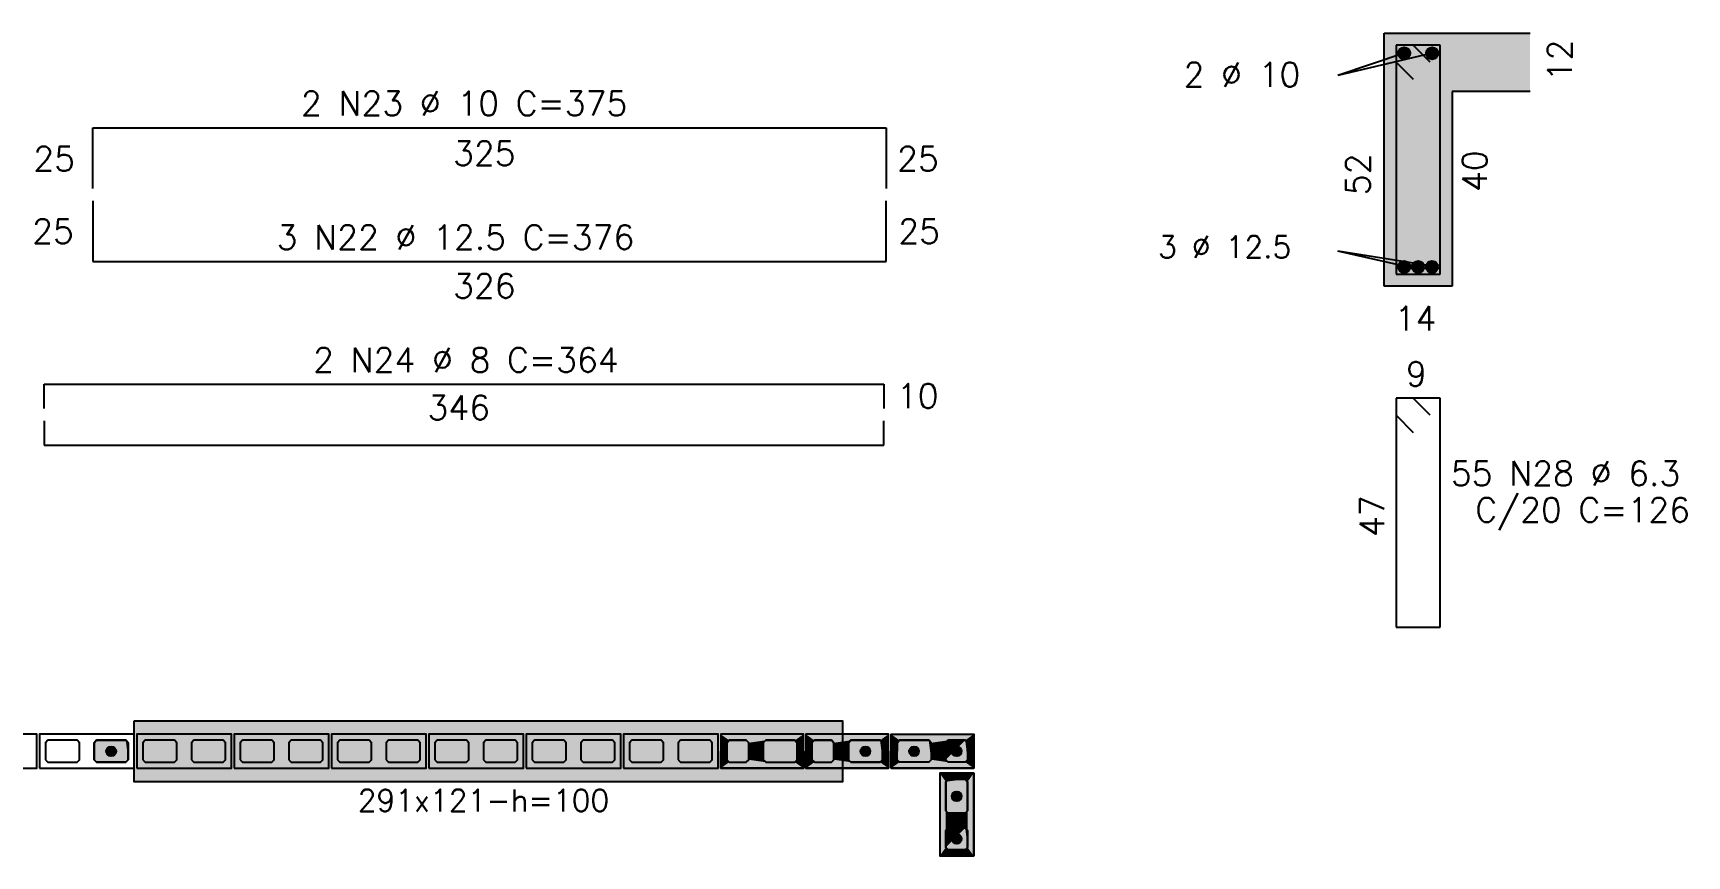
# Model space of a CAD drawing. Extents: x -2 to 121, y -2 to 61.
# Drawn here: x 54.97 to 68.57, y 39.27 to 46.03 of the extents above; entities that cross this region are included whole.
import ezdxf

# ---------------------------------------------------------------- set-up
doc = ezdxf.new("R2010")
doc.units = 0
doc.header["$MEASUREMENT"] = 0
for name, color, linetype in [('PENA_01', 1, 'CONTINUOUS'), ('PENA_02', 2, 'CONTINUOUS'), ('PENA_03', 3, 'CONTINUOUS'), ('PENA_04', 4, 'CONTINUOUS'), ('PENA_05', 5, 'CONTINUOUS'), ('PENA_10', 253, 'CONTINUOUS'), ('PENA_11', 252, 'CONTINUOUS'), ('PENA_21', 100, 'CONTINUOUS'), ('PENA_23', 50, 'CONTINUOUS')]:
    doc.layers.add(name, color=color, linetype=linetype)
doc.styles.get("Standard").update_dxf_attribs({"font": 'ROMANS.SHX'})

msp = doc.modelspace()

# ---------------------------------------------------------------- linework, layer by layer
at = {"layer": 'PENA_01', "linetype": 'Continuous'}
for p, q in [((66.241026, 45.864102), (65.695596, 45.68291)), ((66.471026, 45.864102), (65.695596, 45.68291)), ((66.241026, 44.115102), (65.695596, 44.238323)), ((66.471026, 44.115102), (65.695596, 44.238323))]:
    msp.add_line(p, q, dxfattribs=at)
for points in [[(55.073315, 40.058164), (55.093315, 40.038164), (55.333315, 40.038164), (55.353315, 40.058164), (55.353315, 40.198164), (55.333315, 40.218164), (55.093315, 40.218164), (55.073315, 40.198164), (55.073315, 40.058164)], [(55.473315, 40.058164), (55.493315, 40.038164), (55.733315, 40.038164), (55.753315, 40.058164), (55.753315, 40.198164), (55.733315, 40.218164), (55.493315, 40.218164), (55.473315, 40.198164), (55.473315, 40.058164)], [(55.873315, 40.058164), (55.893315, 40.038164), (56.133315, 40.038164), (56.153315, 40.058164), (56.153315, 40.198164), (56.133315, 40.218164), (55.893315, 40.218164), (55.873315, 40.198164), (55.873315, 40.058164)], [(56.273315, 40.058164), (56.293315, 40.038164), (56.533315, 40.038164), (56.553315, 40.058164), (56.553315, 40.198164), (56.533315, 40.218164), (56.293315, 40.218164), (56.273315, 40.198164), (56.273315, 40.058164)], [(56.673315, 40.058164), (56.693315, 40.038164), (56.933315, 40.038164), (56.953315, 40.058164), (56.953315, 40.198164), (56.933315, 40.218164), (56.693315, 40.218164), (56.673315, 40.198164), (56.673315, 40.058164)], [(57.073315, 40.058164), (57.093315, 40.038164), (57.333315, 40.038164), (57.353315, 40.058164), (57.353315, 40.198164), (57.333315, 40.218164), (57.093315, 40.218164), (57.073315, 40.198164), (57.073315, 40.058164)], [(57.473315, 40.058164), (57.493315, 40.038164), (57.733315, 40.038164), (57.753315, 40.058164), (57.753315, 40.198164), (57.733315, 40.218164), (57.493315, 40.218164), (57.473315, 40.198164), (57.473315, 40.058164)], [(57.873315, 40.058164), (57.893315, 40.038164), (58.133315, 40.038164), (58.153315, 40.058164), (58.153315, 40.198164), (58.133315, 40.218164), (57.893315, 40.218164), (57.873315, 40.198164), (57.873315, 40.058164)], [(58.273315, 40.058164), (58.293315, 40.038164), (58.533315, 40.038164), (58.553315, 40.058164), (58.553315, 40.198164), (58.533315, 40.218164), (58.293315, 40.218164), (58.273315, 40.198164), (58.273315, 40.058164)], [(58.673315, 40.058164), (58.693315, 40.038164), (58.933315, 40.038164), (58.953315, 40.058164), (58.953315, 40.198164), (58.933315, 40.218164), (58.693315, 40.218164), (58.673315, 40.198164), (58.673315, 40.058164)], [(59.073315, 40.058164), (59.093315, 40.038164), (59.333315, 40.038164), (59.353315, 40.058164), (59.353315, 40.198164), (59.333315, 40.218164), (59.093315, 40.218164), (59.073315, 40.198164), (59.073315, 40.058164)], [(59.473315, 40.058164), (59.493315, 40.038164), (59.733315, 40.038164), (59.753315, 40.058164), (59.753315, 40.198164), (59.733315, 40.218164), (59.493315, 40.218164), (59.473315, 40.198164), (59.473315, 40.058164)], [(59.873315, 40.058164), (59.893315, 40.038164), (60.133315, 40.038164), (60.153315, 40.058164), (60.153315, 40.198164), (60.133315, 40.218164), (59.893315, 40.218164), (59.873315, 40.198164), (59.873315, 40.058164)], [(60.273315, 40.058164), (60.293315, 40.038164), (60.533315, 40.038164), (60.553315, 40.058164), (60.553315, 40.198164), (60.533315, 40.218164), (60.293315, 40.218164), (60.273315, 40.198164), (60.273315, 40.058164)], [(60.693315, 40.038164), (60.833315, 40.038164), (60.853315, 40.058164), (60.853315, 40.198164), (60.833315, 40.218164), (60.693315, 40.218164), (60.673315, 40.198164), (60.673315, 40.058164), (60.693315, 40.038164)], [(60.993315, 40.038164), (61.233315, 40.038164), (61.253315, 40.058164), (61.253315, 40.198164), (61.233315, 40.218164), (60.993315, 40.218164), (60.973315, 40.198164), (60.973315, 40.058164), (60.993315, 40.038164)], [(61.393315, 40.038164), (61.533315, 40.038164), (61.553315, 40.058164), (61.553315, 40.198164), (61.533315, 40.218164), (61.393315, 40.218164), (61.373315, 40.198164), (61.373315, 40.058164), (61.393315, 40.038164)], [(61.693315, 40.038164), (61.933315, 40.038164), (61.953315, 40.058164), (61.953315, 40.198164), (61.933315, 40.218164), (61.693315, 40.218164), (61.673315, 40.198164), (61.673315, 40.058164), (61.693315, 40.038164)], [(62.333315, 40.038164), (62.093315, 40.038164), (62.073315, 40.058164), (62.073315, 40.198164), (62.093315, 40.218164), (62.333315, 40.218164), (62.353315, 40.198164), (62.353315, 40.058164), (62.333315, 40.038164)], [(62.633315, 40.038164), (62.493315, 40.038164), (62.473315, 40.058164), (62.473315, 40.198164), (62.493315, 40.218164), (62.633315, 40.218164), (62.653315, 40.198164), (62.653315, 40.058164), (62.633315, 40.038164)], [(62.653315, 39.638164), (62.653315, 39.878164), (62.633315, 39.898164), (62.493315, 39.898164), (62.473315, 39.878164), (62.473315, 39.638164), (62.493315, 39.618164), (62.633315, 39.618164), (62.653315, 39.638164)], [(62.653315, 39.338164), (62.653315, 39.478164), (62.633315, 39.498164), (62.493315, 39.498164), (62.473315, 39.478164), (62.473315, 39.338164), (62.493315, 39.318164), (62.633315, 39.318164), (62.653315, 39.338164)]]:
    msp.add_lwpolyline(points, dxfattribs=at)
at = {"layer": 'PENA_02', "linetype": 'Continuous'}
for points in [[(54.223315, 39.988164), (55.003315, 39.988164), (55.003315, 40.268164), (54.223315, 40.268164), (54.223315, 39.988164)], [(55.023315, 39.988164), (55.803315, 39.988164), (55.803315, 40.268164), (55.023315, 40.268164), (55.023315, 39.988164)], [(55.823315, 39.988164), (56.603315, 39.988164), (56.603315, 40.268164), (55.823315, 40.268164), (55.823315, 39.988164)], [(56.623315, 39.988164), (57.403315, 39.988164), (57.403315, 40.268164), (56.623315, 40.268164), (56.623315, 39.988164)], [(57.423315, 39.988164), (58.203315, 39.988164), (58.203315, 40.268164), (57.423315, 40.268164), (57.423315, 39.988164)], [(58.223315, 39.988164), (59.003315, 39.988164), (59.003315, 40.268164), (58.223315, 40.268164), (58.223315, 39.988164)], [(59.023315, 39.988164), (59.803315, 39.988164), (59.803315, 40.268164), (59.023315, 40.268164), (59.023315, 39.988164)], [(59.823315, 39.988164), (60.603315, 39.988164), (60.603315, 40.268164), (59.823315, 40.268164), (59.823315, 39.988164)], [(60.623315, 39.988164), (61.303315, 39.988164), (61.303315, 40.268164), (60.623315, 40.268164), (60.623315, 39.988164)], [(61.323315, 39.988164), (62.003315, 39.988164), (62.003315, 40.268164), (61.323315, 40.268164), (61.323315, 39.988164)], [(62.703315, 39.988164), (62.023315, 39.988164), (62.023315, 40.268164), (62.703315, 40.268164), (62.703315, 39.988164)], [(62.703315, 39.268164), (62.703315, 39.948164), (62.423315, 39.948164), (62.423315, 39.268164), (62.703315, 39.268164)]]:
    msp.add_lwpolyline(points, dxfattribs=at)
at = {"layer": 'PENA_03', "linetype": 'Continuous'}
for p, q in [((66.076026, 43.950102), (66.076026, 46.030102)), ((66.076026, 46.030102), (67.276026, 46.030102)), ((67.276026, 45.550102), (66.636026, 45.550102)), ((66.636026, 45.550102), (66.636026, 43.950102)), ((66.636026, 43.950102), (66.076026, 43.950102))]:
    msp.add_line(p, q, dxfattribs=at)
for points in [[(55.753315, 40.058164), (55.733315, 40.038164), (55.493315, 40.038164), (55.473315, 40.058164), (55.473315, 40.198164), (55.493315, 40.218164), (55.733315, 40.218164), (55.753315, 40.198164), (55.753315, 40.058164)], [(61.953315, 40.058164), (61.933315, 40.038164), (61.693315, 40.038164), (61.673315, 40.058164), (61.673315, 40.198164), (61.693315, 40.218164), (61.933315, 40.218164), (61.953315, 40.198164), (61.953315, 40.058164)], [(62.353315, 40.058164), (62.333315, 40.038164), (62.093315, 40.038164), (62.073315, 40.058164), (62.073315, 40.198164), (62.093315, 40.218164), (62.333315, 40.218164), (62.353315, 40.198164), (62.353315, 40.058164)], [(62.633315, 40.218164), (62.653315, 40.198164), (62.653315, 40.058164), (62.633315, 40.038164), (62.493315, 40.038164), (62.473315, 40.058164), (62.473315, 40.198164), (62.493315, 40.218164), (62.633315, 40.218164)], [(62.633315, 39.898164), (62.653315, 39.878164), (62.653315, 39.638164), (62.633315, 39.618164), (62.493315, 39.618164), (62.473315, 39.638164), (62.473315, 39.878164), (62.493315, 39.898164), (62.633315, 39.898164)], [(62.633315, 39.498164), (62.653315, 39.478164), (62.653315, 39.338164), (62.633315, 39.318164), (62.493315, 39.318164), (62.473315, 39.338164), (62.473315, 39.478164), (62.493315, 39.498164), (62.633315, 39.498164)]]:
    msp.add_lwpolyline(points, dxfattribs=at)
for centre, radius in [((66.241026, 45.864102), 0.05), ((66.471026, 45.864102), 0.05), ((66.241026, 44.108102), 0.05), ((66.355526, 44.108102), 0.05), ((66.470026, 44.108102), 0.05), ((55.613315, 40.128164), 0.04), ((61.813315, 40.128164), 0.04), ((62.213315, 40.128164), 0.04), ((62.563315, 40.128164), 0.04), ((62.563315, 39.758164), 0.04), ((62.563315, 39.408164), 0.04)]:
    msp.add_circle(centre, radius, dxfattribs=at)
for points in [[(66.291026, 45.864102), (66.216026, 45.907403), (66.194041, 45.881203)], [(66.291026, 45.864102), (66.194041, 45.881203), (66.194041, 45.847001)], [(66.291026, 45.864102), (66.194041, 45.847001), (66.216026, 45.820801)], [(66.291026, 45.864102), (66.249708, 45.913342), (66.216026, 45.907403)], [(66.291026, 45.864102), (66.216026, 45.820801), (66.249708, 45.814862)], [(66.291026, 45.864102), (66.279328, 45.896241), (66.249708, 45.913342)], [(66.291026, 45.864102), (66.249708, 45.814862), (66.279328, 45.831963)], [(66.291026, 45.864102), (66.279328, 45.831963), (66.291026, 45.864102)], [(66.521026, 45.864102), (66.446026, 45.907403), (66.424041, 45.881203)], [(66.521026, 45.864102), (66.424041, 45.881203), (66.424041, 45.847001)], [(66.521026, 45.864102), (66.424041, 45.847001), (66.446026, 45.820801)], [(66.521026, 45.864102), (66.479708, 45.913342), (66.446026, 45.907403)], [(66.521026, 45.864102), (66.446026, 45.820801), (66.479708, 45.814862)], [(66.521026, 45.864102), (66.509328, 45.896241), (66.479708, 45.913342)], [(66.521026, 45.864102), (66.479708, 45.814862), (66.509328, 45.831963)], [(66.521026, 45.864102), (66.509328, 45.831963), (66.521026, 45.864102)], [(66.291026, 44.108102), (66.216026, 44.151403), (66.194041, 44.125203)], [(66.291026, 44.108102), (66.194041, 44.125203), (66.194041, 44.091001)], [(66.291026, 44.108102), (66.194041, 44.091001), (66.216026, 44.064801)], [(66.291026, 44.108102), (66.249708, 44.157342), (66.216026, 44.151403)], [(66.291026, 44.108102), (66.216026, 44.064801), (66.249708, 44.058862)], [(66.291026, 44.108102), (66.279328, 44.140241), (66.249708, 44.157342)], [(66.291026, 44.108102), (66.249708, 44.058862), (66.279328, 44.075963)], [(66.291026, 44.108102), (66.279328, 44.075963), (66.291026, 44.108102)], [(66.405526, 44.108102), (66.330526, 44.151403), (66.308541, 44.125203)], [(66.405526, 44.108102), (66.308541, 44.125203), (66.308541, 44.091001)], [(66.405526, 44.108102), (66.308541, 44.091001), (66.330526, 44.064801)], [(66.405526, 44.108102), (66.364208, 44.157342), (66.330526, 44.151403)], [(66.405526, 44.108102), (66.330526, 44.064801), (66.364208, 44.058862)], [(66.405526, 44.108102), (66.393828, 44.140241), (66.364208, 44.157342)], [(66.405526, 44.108102), (66.364208, 44.058862), (66.393828, 44.075963)], [(66.405526, 44.108102), (66.393828, 44.075963), (66.405526, 44.108102)], [(66.520026, 44.108102), (66.445026, 44.151403), (66.423041, 44.125203)], [(66.520026, 44.108102), (66.423041, 44.125203), (66.423041, 44.091001)], [(66.520026, 44.108102), (66.423041, 44.091001), (66.445026, 44.064801)], [(66.520026, 44.108102), (66.478708, 44.157342), (66.445026, 44.151403)], [(66.520026, 44.108102), (66.445026, 44.064801), (66.478708, 44.058862)], [(66.520026, 44.108102), (66.508328, 44.140241), (66.478708, 44.157342)], [(66.520026, 44.108102), (66.478708, 44.058862), (66.508328, 44.075963)], [(66.520026, 44.108102), (66.508328, 44.075963), (66.520026, 44.108102)], [(55.653315, 40.128164), (55.593315, 40.162805), (55.575728, 40.141845)], [(55.653315, 40.128164), (55.575728, 40.141845), (55.575728, 40.114483)], [(55.653315, 40.128164), (55.575728, 40.114483), (55.593315, 40.093523)], [(55.653315, 40.128164), (55.620261, 40.167556), (55.593315, 40.162805)], [(55.653315, 40.128164), (55.593315, 40.093523), (55.620261, 40.088772)], [(55.653315, 40.128164), (55.643957, 40.153876), (55.620261, 40.167556)], [(55.653315, 40.128164), (55.620261, 40.088772), (55.643957, 40.102453)], [(55.653315, 40.128164), (55.643957, 40.102453), (55.653315, 40.128164)], [(61.853315, 40.128164), (61.793315, 40.162805), (61.775728, 40.141845)], [(61.853315, 40.128164), (61.775728, 40.141845), (61.775728, 40.114483)], [(61.853315, 40.128164), (61.775728, 40.114483), (61.793315, 40.093523)], [(61.853315, 40.128164), (61.820261, 40.167556), (61.793315, 40.162805)], [(61.853315, 40.128164), (61.793315, 40.093523), (61.820261, 40.088772)], [(61.853315, 40.128164), (61.843957, 40.153876), (61.820261, 40.167556)], [(61.853315, 40.128164), (61.820261, 40.088772), (61.843957, 40.102453)], [(61.853315, 40.128164), (61.843957, 40.102453), (61.853315, 40.128164)], [(62.253315, 40.128164), (62.193315, 40.162805), (62.175728, 40.141845)], [(62.253315, 40.128164), (62.175728, 40.141845), (62.175728, 40.114483)], [(62.253315, 40.128164), (62.175728, 40.114483), (62.193315, 40.093523)], [(62.253315, 40.128164), (62.220261, 40.167556), (62.193315, 40.162805)], [(62.253315, 40.128164), (62.193315, 40.093523), (62.220261, 40.088772)], [(62.253315, 40.128164), (62.243957, 40.153876), (62.220261, 40.167556)], [(62.253315, 40.128164), (62.220261, 40.088772), (62.243957, 40.102453)], [(62.253315, 40.128164), (62.243957, 40.102453), (62.253315, 40.128164)], [(62.603315, 40.128164), (62.543315, 40.162805), (62.525728, 40.141845)], [(62.603315, 40.128164), (62.525728, 40.141845), (62.525728, 40.114483)], [(62.603315, 40.128164), (62.525728, 40.114483), (62.543315, 40.093523)], [(62.603315, 40.128164), (62.570261, 40.167556), (62.543315, 40.162805)], [(62.603315, 40.128164), (62.543315, 40.093523), (62.570261, 40.088772)], [(62.603315, 40.128164), (62.593957, 40.153876), (62.570261, 40.167556)], [(62.603315, 40.128164), (62.570261, 40.088772), (62.593957, 40.102453)], [(62.603315, 40.128164), (62.593957, 40.102453), (62.603315, 40.128164)], [(62.603315, 39.758164), (62.543315, 39.792805), (62.525728, 39.771845)], [(62.603315, 39.758164), (62.525728, 39.771845), (62.525728, 39.744483)], [(62.603315, 39.758164), (62.525728, 39.744483), (62.543315, 39.723523)], [(62.603315, 39.758164), (62.570261, 39.797556), (62.543315, 39.792805)], [(62.603315, 39.758164), (62.543315, 39.723523), (62.570261, 39.718772)], [(62.603315, 39.758164), (62.593957, 39.783876), (62.570261, 39.797556)], [(62.603315, 39.758164), (62.570261, 39.718772), (62.593957, 39.732453)], [(62.603315, 39.758164), (62.593957, 39.732453), (62.603315, 39.758164)], [(62.603315, 39.408164), (62.543315, 39.442805), (62.525728, 39.421845)], [(62.603315, 39.408164), (62.570261, 39.447556), (62.543315, 39.442805)], [(62.603315, 39.408164), (62.593957, 39.433876), (62.570261, 39.447556)], [(62.603315, 39.408164), (62.525728, 39.421845), (62.525728, 39.394483)], [(62.603315, 39.408164), (62.525728, 39.394483), (62.543315, 39.373523)], [(62.603315, 39.408164), (62.543315, 39.373523), (62.570261, 39.368772)], [(62.603315, 39.408164), (62.570261, 39.368772), (62.593957, 39.382453)], [(62.603315, 39.408164), (62.593957, 39.382453), (62.603315, 39.408164)]]:
    msp.add_solid(points, dxfattribs=at)
at = {"layer": 'PENA_04', "linetype": 'Continuous'}
for p, q in [((66.316026, 45.930102), (66.176026, 45.930102)), ((66.176026, 45.930102), (66.176026, 44.050102)), ((66.536026, 45.930102), (66.176026, 45.930102)), ((66.176026, 45.930102), (66.176026, 45.790102)), ((66.456026, 45.790102), (66.316026, 45.930102)), ((66.536026, 44.050102), (66.536026, 45.930102)), ((66.176026, 45.790102), (66.316026, 45.650102)), ((66.176026, 44.050102), (66.536026, 44.050102))]:
    msp.add_line(p, q, dxfattribs=at)
at = {"layer": 'PENA_05', "linetype": 'Continuous'}
for p, q in [((55.463315, 44.752221), (55.463315, 45.252221)), ((55.463315, 45.252221), (61.983315, 45.252221)), ((61.983315, 45.252221), (61.983315, 44.752221)), ((55.463315, 44.652221), (55.463315, 44.152221)), ((61.983315, 44.152221), (61.983315, 44.652221)), ((55.463315, 44.152221), (61.983315, 44.152221)), ((55.063315, 42.944621), (55.063315, 43.144621)), ((55.063315, 43.144621), (61.963315, 43.144621)), ((61.963315, 43.144621), (61.963315, 42.944621)), ((66.316026, 43.028844), (66.176026, 43.028844)), ((66.176026, 43.028844), (66.176026, 41.148844)), ((66.536026, 43.028844), (66.176026, 43.028844)), ((66.176026, 43.028844), (66.176026, 42.888844)), ((66.456026, 42.888844), (66.316026, 43.028844)), ((66.536026, 41.148844), (66.536026, 43.028844)), ((55.063315, 42.844621), (55.063315, 42.644621)), ((61.963315, 42.644621), (61.963315, 42.844621)), ((66.176026, 42.888844), (66.316026, 42.748844)), ((55.063315, 42.644621), (61.963315, 42.644621)), ((66.176026, 41.148844), (66.536026, 41.148844))]:
    msp.add_line(p, q, dxfattribs=at)
at = {"layer": 'PENA_10', "linetype": 'Continuous'}
for points in [[(66.076026, 46.030102), (67.276026, 46.030102), (67.276026, 45.550102)], [(66.076026, 46.030102), (67.276026, 45.550102), (66.636026, 45.550102)], [(66.076026, 46.030102), (66.636026, 45.550102), (66.636026, 43.950102)], [(66.076026, 46.030102), (66.636026, 43.950102), (66.076026, 43.950102)], [(66.076026, 46.030102), (66.076026, 43.950102), (66.076026, 46.030102)]]:
    msp.add_solid(points, dxfattribs=at)
at = {"layer": 'PENA_11', "linetype": 'Continuous'}
for points in [[(55.753315, 40.058164), (55.473315, 40.198164), (55.493315, 40.218164)], [(55.753315, 40.058164), (55.473315, 40.058164), (55.473315, 40.198164)], [(55.753315, 40.058164), (55.493315, 40.218164), (55.733315, 40.218164)], [(55.753315, 40.058164), (55.733315, 40.218164), (55.753315, 40.198164)], [(55.753315, 40.058164), (55.753315, 40.198164), (55.753315, 40.058164)], [(61.953315, 40.058164), (61.673315, 40.198164), (61.693315, 40.218164)], [(61.953315, 40.058164), (61.673315, 40.058164), (61.673315, 40.198164)], [(61.953315, 40.058164), (61.693315, 40.218164), (61.933315, 40.218164)], [(61.953315, 40.058164), (61.933315, 40.218164), (61.953315, 40.198164)], [(61.953315, 40.058164), (61.953315, 40.198164), (61.953315, 40.058164)], [(62.353315, 40.058164), (62.073315, 40.198164), (62.093315, 40.218164)], [(62.353315, 40.058164), (62.073315, 40.058164), (62.073315, 40.198164)], [(62.353315, 40.058164), (62.093315, 40.218164), (62.333315, 40.218164)], [(62.353315, 40.058164), (62.333315, 40.218164), (62.353315, 40.198164)], [(62.353315, 40.058164), (62.353315, 40.198164), (62.353315, 40.058164)], [(62.633315, 40.218164), (62.493315, 40.038164), (62.473315, 40.058164)], [(62.633315, 40.218164), (62.473315, 40.058164), (62.473315, 40.198164)], [(62.633315, 40.218164), (62.473315, 40.198164), (62.493315, 40.218164)], [(62.633315, 40.218164), (62.633315, 40.038164), (62.493315, 40.038164)], [(62.633315, 40.218164), (62.493315, 40.218164), (62.633315, 40.218164)], [(62.633315, 40.218164), (62.653315, 40.198164), (62.653315, 40.058164)], [(62.633315, 40.218164), (62.653315, 40.058164), (62.633315, 40.038164)], [(55.753315, 40.058164), (55.493315, 40.038164), (55.473315, 40.058164)], [(55.753315, 40.058164), (55.733315, 40.038164), (55.493315, 40.038164)], [(61.953315, 40.058164), (61.693315, 40.038164), (61.673315, 40.058164)], [(61.953315, 40.058164), (61.933315, 40.038164), (61.693315, 40.038164)], [(62.353315, 40.058164), (62.093315, 40.038164), (62.073315, 40.058164)], [(62.353315, 40.058164), (62.333315, 40.038164), (62.093315, 40.038164)], [(62.633315, 39.898164), (62.493315, 39.618164), (62.473315, 39.638164)], [(62.633315, 39.898164), (62.473315, 39.638164), (62.473315, 39.878164)], [(62.633315, 39.898164), (62.473315, 39.878164), (62.493315, 39.898164)], [(62.633315, 39.898164), (62.633315, 39.618164), (62.493315, 39.618164)], [(62.633315, 39.898164), (62.493315, 39.898164), (62.633315, 39.898164)], [(62.633315, 39.898164), (62.653315, 39.878164), (62.653315, 39.638164)], [(62.633315, 39.898164), (62.653315, 39.638164), (62.633315, 39.618164)], [(62.633315, 39.498164), (62.493315, 39.318164), (62.473315, 39.338164)], [(62.633315, 39.498164), (62.473315, 39.338164), (62.473315, 39.478164)], [(62.633315, 39.498164), (62.473315, 39.478164), (62.493315, 39.498164)], [(62.633315, 39.498164), (62.633315, 39.318164), (62.493315, 39.318164)], [(62.633315, 39.498164), (62.493315, 39.498164), (62.633315, 39.498164)], [(62.633315, 39.498164), (62.653315, 39.478164), (62.653315, 39.338164)], [(62.633315, 39.498164), (62.653315, 39.338164), (62.633315, 39.318164)]]:
    msp.add_solid(points, dxfattribs=at)
at = {"layer": 'PENA_21', "linetype": 'Continuous'}
for points in [[(60.623315, 40.128164), (60.673315, 40.128164), (60.673315, 40.198164), (60.693315, 40.218164), (60.833315, 40.218164), (60.853315, 40.198164), (60.853315, 40.128164), (60.973315, 40.128164), (60.973315, 40.198164), (60.993315, 40.218164), (61.233315, 40.218164), (61.253315, 40.198164), (61.253315, 40.128164), (61.303315, 40.128164), (61.303315, 40.268164), (60.623315, 40.268164), (60.623315, 40.128164)], [(61.323315, 40.128164), (61.373315, 40.128164), (61.373315, 40.198164), (61.393315, 40.218164), (61.533315, 40.218164), (61.553315, 40.198164), (61.553315, 40.128164), (61.673315, 40.128164), (61.673315, 40.198164), (61.693315, 40.218164), (61.933315, 40.218164), (61.953315, 40.198164), (61.953315, 40.128164), (62.003315, 40.128164), (62.003315, 40.268164), (61.323315, 40.268164), (61.323315, 40.128164)], [(62.703315, 40.128164), (62.653315, 40.128164), (62.653315, 40.198164), (62.633315, 40.218164), (62.493315, 40.218164), (62.473315, 40.198164), (62.473315, 40.128164), (62.353315, 40.128164), (62.353315, 40.198164), (62.333315, 40.218164), (62.093315, 40.218164), (62.073315, 40.198164), (62.073315, 40.128164), (62.023315, 40.128164), (62.023315, 40.268164), (62.703315, 40.268164), (62.703315, 40.128164)], [(60.623315, 40.128164), (60.673315, 40.128164), (60.673315, 40.058164), (60.693315, 40.038164), (60.833315, 40.038164), (60.853315, 40.058164), (60.853315, 40.128164), (60.973315, 40.128164), (60.973315, 40.058164), (60.993315, 40.038164), (61.233315, 40.038164), (61.253315, 40.058164), (61.253315, 40.128164), (61.303315, 40.128164), (61.303315, 39.988164), (60.623315, 39.988164), (60.623315, 40.128164)], [(61.323315, 40.128164), (61.373315, 40.128164), (61.373315, 40.058164), (61.393315, 40.038164), (61.533315, 40.038164), (61.553315, 40.058164), (61.553315, 40.128164), (61.673315, 40.128164), (61.673315, 40.058164), (61.693315, 40.038164), (61.933315, 40.038164), (61.953315, 40.058164), (61.953315, 40.128164), (62.003315, 40.128164), (62.003315, 39.988164), (61.323315, 39.988164), (61.323315, 40.128164)], [(62.703315, 40.128164), (62.653315, 40.128164), (62.653315, 40.058164), (62.633315, 40.038164), (62.493315, 40.038164), (62.473315, 40.058164), (62.473315, 40.128164), (62.353315, 40.128164), (62.353315, 40.058164), (62.333315, 40.038164), (62.093315, 40.038164), (62.073315, 40.058164), (62.073315, 40.128164), (62.023315, 40.128164), (62.023315, 39.988164), (62.703315, 39.988164), (62.703315, 40.128164)], [(62.563315, 39.268164), (62.563315, 39.318164), (62.493315, 39.318164), (62.473315, 39.338164), (62.473315, 39.478164), (62.493315, 39.498164), (62.563315, 39.498164), (62.563315, 39.618164), (62.493315, 39.618164), (62.473315, 39.638164), (62.473315, 39.878164), (62.493315, 39.898164), (62.563315, 39.898164), (62.563315, 39.948164), (62.423315, 39.948164), (62.423315, 39.268164), (62.563315, 39.268164)], [(62.563315, 39.268164), (62.563315, 39.318164), (62.633315, 39.318164), (62.653315, 39.338164), (62.653315, 39.478164), (62.633315, 39.498164), (62.563315, 39.498164), (62.563315, 39.618164), (62.633315, 39.618164), (62.653315, 39.638164), (62.653315, 39.878164), (62.633315, 39.898164), (62.563315, 39.898164), (62.563315, 39.948164), (62.703315, 39.948164), (62.703315, 39.268164), (62.563315, 39.268164)]]:
    msp.add_lwpolyline(points, dxfattribs=at)
for points in [[(61.303315, 40.268164), (60.623315, 40.268164), (60.693315, 40.218164)], [(60.623315, 40.268164), (60.623315, 40.128164), (60.673315, 40.128164)], [(60.623315, 40.268164), (60.673315, 40.128164), (60.673315, 40.198164)], [(60.623315, 40.268164), (60.673315, 40.198164), (60.693315, 40.218164)], [(61.303315, 40.268164), (60.693315, 40.218164), (60.833315, 40.218164)], [(61.303315, 40.268164), (60.833315, 40.218164), (60.853315, 40.198164)], [(61.303315, 40.268164), (60.853315, 40.198164), (60.993315, 40.218164)], [(61.303315, 40.268164), (60.993315, 40.218164), (61.233315, 40.218164)], [(61.303315, 40.268164), (61.233315, 40.218164), (61.253315, 40.198164)], [(61.303315, 40.268164), (61.253315, 40.198164), (61.303315, 40.128164)], [(62.003315, 40.268164), (61.323315, 40.268164), (61.393315, 40.218164)], [(61.323315, 40.268164), (61.323315, 40.128164), (61.373315, 40.128164)], [(61.323315, 40.268164), (61.373315, 40.128164), (61.373315, 40.198164)], [(61.323315, 40.268164), (61.373315, 40.198164), (61.393315, 40.218164)], [(62.003315, 40.268164), (61.393315, 40.218164), (61.533315, 40.218164)], [(62.003315, 40.268164), (61.533315, 40.218164), (61.553315, 40.198164)], [(62.003315, 40.268164), (61.553315, 40.198164), (61.693315, 40.218164)], [(62.003315, 40.268164), (61.693315, 40.218164), (61.933315, 40.218164)], [(62.003315, 40.268164), (61.933315, 40.218164), (61.953315, 40.198164)], [(62.003315, 40.268164), (61.953315, 40.198164), (62.003315, 40.128164)], [(62.703315, 40.268164), (62.093315, 40.218164), (62.023315, 40.268164)], [(62.093315, 40.218164), (62.073315, 40.198164), (62.023315, 40.268164)], [(62.023315, 40.268164), (62.073315, 40.198164), (62.023315, 40.128164)], [(62.333315, 40.218164), (62.093315, 40.218164), (62.703315, 40.268164)], [(62.353315, 40.198164), (62.333315, 40.218164), (62.703315, 40.268164)], [(62.703315, 40.268164), (62.493315, 40.218164), (62.353315, 40.198164)], [(62.703315, 40.268164), (62.633315, 40.218164), (62.493315, 40.218164)], [(62.703315, 40.268164), (62.653315, 40.198164), (62.633315, 40.218164)], [(62.703315, 40.268164), (62.703315, 40.128164), (62.653315, 40.128164)], [(62.703315, 40.268164), (62.653315, 40.128164), (62.653315, 40.198164)], [(60.623315, 39.988164), (60.623315, 40.128164), (60.673315, 40.128164)], [(60.623315, 39.988164), (60.673315, 40.128164), (60.673315, 40.058164)], [(60.853315, 40.198164), (60.973315, 40.198164), (60.993315, 40.218164)], [(60.853315, 40.198164), (60.853315, 40.128164), (60.973315, 40.128164)], [(60.853315, 40.198164), (60.973315, 40.128164), (60.973315, 40.198164)], [(60.853315, 40.058164), (60.853315, 40.128164), (60.973315, 40.128164)], [(60.853315, 40.058164), (60.973315, 40.128164), (60.973315, 40.058164)], [(61.303315, 40.128164), (61.253315, 40.198164), (61.253315, 40.128164)], [(61.303315, 39.988164), (61.253315, 40.058164), (61.303315, 40.128164)], [(61.303315, 40.128164), (61.253315, 40.058164), (61.253315, 40.128164)], [(61.323315, 39.988164), (61.323315, 40.128164), (61.373315, 40.128164)], [(61.323315, 39.988164), (61.373315, 40.128164), (61.373315, 40.058164)], [(61.553315, 40.198164), (61.673315, 40.198164), (61.693315, 40.218164)], [(61.553315, 40.198164), (61.553315, 40.128164), (61.673315, 40.128164)], [(61.553315, 40.198164), (61.673315, 40.128164), (61.673315, 40.198164)], [(61.553315, 40.058164), (61.553315, 40.128164), (61.673315, 40.128164)], [(61.553315, 40.058164), (61.673315, 40.128164), (61.673315, 40.058164)], [(62.003315, 40.128164), (61.953315, 40.198164), (61.953315, 40.128164)], [(62.003315, 39.988164), (61.953315, 40.058164), (62.003315, 40.128164)], [(62.003315, 40.128164), (61.953315, 40.058164), (61.953315, 40.128164)], [(62.073315, 40.198164), (62.073315, 40.128164), (62.023315, 40.128164)], [(62.023315, 39.988164), (62.073315, 40.058164), (62.023315, 40.128164)], [(62.073315, 40.058164), (62.073315, 40.128164), (62.023315, 40.128164)], [(62.353315, 40.128164), (62.353315, 40.198164), (62.493315, 40.218164)], [(62.353315, 40.128164), (62.493315, 40.218164), (62.473315, 40.198164)], [(62.353315, 40.128164), (62.473315, 40.198164), (62.473315, 40.128164)], [(62.353315, 40.128164), (62.353315, 40.058164), (62.493315, 40.038164)], [(62.353315, 40.128164), (62.493315, 40.038164), (62.473315, 40.058164)], [(62.353315, 40.128164), (62.473315, 40.058164), (62.473315, 40.128164)], [(62.703315, 39.988164), (62.703315, 40.128164), (62.653315, 40.128164)], [(62.703315, 39.988164), (62.653315, 40.128164), (62.653315, 40.058164)], [(60.623315, 39.988164), (60.673315, 40.058164), (60.693315, 40.038164)], [(61.303315, 39.988164), (60.623315, 39.988164), (60.693315, 40.038164)], [(61.303315, 39.988164), (60.693315, 40.038164), (60.833315, 40.038164)], [(61.303315, 39.988164), (60.833315, 40.038164), (60.853315, 40.058164)], [(61.303315, 39.988164), (60.853315, 40.058164), (60.993315, 40.038164)], [(60.853315, 40.058164), (60.973315, 40.058164), (60.993315, 40.038164)], [(61.303315, 39.988164), (60.993315, 40.038164), (61.233315, 40.038164)], [(61.303315, 39.988164), (61.233315, 40.038164), (61.253315, 40.058164)], [(61.323315, 39.988164), (61.373315, 40.058164), (61.393315, 40.038164)], [(62.003315, 39.988164), (61.323315, 39.988164), (61.393315, 40.038164)], [(62.003315, 39.988164), (61.393315, 40.038164), (61.533315, 40.038164)], [(62.003315, 39.988164), (61.533315, 40.038164), (61.553315, 40.058164)], [(62.003315, 39.988164), (61.553315, 40.058164), (61.693315, 40.038164)], [(61.553315, 40.058164), (61.673315, 40.058164), (61.693315, 40.038164)], [(62.003315, 39.988164), (61.693315, 40.038164), (61.933315, 40.038164)], [(62.003315, 39.988164), (61.933315, 40.038164), (61.953315, 40.058164)], [(62.093315, 40.038164), (62.073315, 40.058164), (62.023315, 39.988164)], [(62.703315, 39.988164), (62.093315, 40.038164), (62.023315, 39.988164)], [(62.333315, 40.038164), (62.093315, 40.038164), (62.703315, 39.988164)], [(62.353315, 40.058164), (62.333315, 40.038164), (62.703315, 39.988164)], [(62.703315, 39.988164), (62.493315, 40.038164), (62.353315, 40.058164)], [(62.703315, 39.988164), (62.633315, 40.038164), (62.493315, 40.038164)], [(62.703315, 39.988164), (62.653315, 40.058164), (62.633315, 40.038164)], [(62.563315, 39.948164), (62.423315, 39.948164), (62.493315, 39.898164)], [(62.493315, 39.898164), (62.423315, 39.948164), (62.473315, 39.878164)], [(62.423315, 39.948164), (62.473315, 39.338164), (62.473315, 39.878164)], [(62.423315, 39.268164), (62.473315, 39.338164), (62.423315, 39.948164)], [(62.473315, 39.878164), (62.473315, 39.338164), (62.473315, 39.478164)], [(62.473315, 39.878164), (62.473315, 39.638164), (62.473315, 39.478164)], [(62.563315, 39.898164), (62.563315, 39.948164), (62.493315, 39.898164)], [(62.633315, 39.898164), (62.563315, 39.898164), (62.703315, 39.948164)], [(62.563315, 39.898164), (62.563315, 39.948164), (62.703315, 39.948164)], [(62.653315, 39.878164), (62.633315, 39.898164), (62.703315, 39.948164)], [(62.653315, 39.638164), (62.703315, 39.948164), (62.653315, 39.478164)], [(62.653315, 39.478164), (62.703315, 39.948164), (62.653315, 39.338164)], [(62.703315, 39.948164), (62.703315, 39.268164), (62.653315, 39.338164)], [(62.653315, 39.638164), (62.653315, 39.878164), (62.703315, 39.948164)], [(62.493315, 39.498164), (62.473315, 39.638164), (62.473315, 39.478164)], [(62.493315, 39.498164), (62.493315, 39.618164), (62.473315, 39.638164)], [(62.563315, 39.498164), (62.493315, 39.618164), (62.493315, 39.498164)], [(62.563315, 39.498164), (62.563315, 39.618164), (62.493315, 39.618164)], [(62.563315, 39.498164), (62.633315, 39.618164), (62.633315, 39.498164)], [(62.563315, 39.498164), (62.563315, 39.618164), (62.633315, 39.618164)], [(62.633315, 39.618164), (62.653315, 39.638164), (62.633315, 39.498164)], [(62.633315, 39.498164), (62.653315, 39.638164), (62.653315, 39.478164)], [(62.493315, 39.318164), (62.473315, 39.338164), (62.423315, 39.268164)], [(62.493315, 39.318164), (62.423315, 39.268164), (62.563315, 39.268164)], [(62.493315, 39.318164), (62.563315, 39.268164), (62.563315, 39.318164)], [(62.703315, 39.268164), (62.563315, 39.268164), (62.633315, 39.318164)], [(62.633315, 39.318164), (62.563315, 39.268164), (62.563315, 39.318164)], [(62.653315, 39.338164), (62.703315, 39.268164), (62.633315, 39.318164)]]:
    msp.add_solid(points, dxfattribs=at)
at = {"layer": 'PENA_23', "linetype": 'Continuous'}
msp.add_lwpolyline([(55.803315, 40.378164), (61.623315, 40.378164), (61.623315, 39.878164), (55.803315, 39.878164), (55.803315, 40.378164)], dxfattribs=at)
msp.add_lwpolyline([(55.803315, 40.378164), (61.623315, 40.378164), (61.623315, 39.878164), (55.803315, 39.878164), (55.803315, 40.378164)], dxfattribs=at)
for points in [[(55.803315, 40.378164), (61.623315, 40.378164), (61.623315, 39.878164)], [(55.803315, 40.378164), (61.623315, 39.878164), (55.803315, 39.878164)], [(55.803315, 40.378164), (55.803315, 39.878164), (55.803315, 40.378164)], [(55.803315, 40.378164), (61.623315, 40.378164), (61.623315, 39.878164)], [(55.803315, 40.378164), (61.623315, 39.878164), (55.803315, 39.878164)], [(55.803315, 40.378164), (55.803315, 39.878164), (55.803315, 40.378164)]]:
    msp.add_solid(points, dxfattribs=at)

# ---------------------------------------------------------------- texts
at = {"layer": 'PENA_03', "linetype": 'Continuous'}
for s, p in [('12', (67.620483, 45.633345)), ('52', (65.960805, 44.697946)), ('40', (66.92092, 44.723895)), ('47', (66.076026, 41.888844))]:
    msp.add_text(s, height=0.2, rotation=90, dxfattribs=at).set_placement(p)
for s, height, p in [('2 %%c 10', 0.2, (64.428111, 45.588985)), ('2 N23 %%c 10 C=375', 0.2, (57.173315, 45.352221)), ('325', 0.2, (58.423315, 44.942221)), ('25', 0.2, (54.973315, 44.897221)), ('25', 0.2, (62.073315, 44.897221)), ('25', 0.2, (54.963315, 44.302221)), ('25', 0.2, (62.083315, 44.302221)), ('3 N22 %%c 12.5 C=376', 0.2, (56.973315, 44.252221)), ('3 %%c 12.5', 0.18, (64.218667, 44.183265)), ('326', 0.2, (58.423315, 43.852221)), ('14', 0.2, (66.163533, 43.58476)), ('2 N24 %%c 8 C=364', 0.2, (57.273315, 43.244621)), ('9', 0.2, (66.256026, 43.128844)), ('10', 0.2, (62.071315, 42.948621)), ('346', 0.2, (58.213315, 42.852621)), ('55 N28 %%c 6.3', 0.2, (66.625712, 42.311982)), ('C/20 C=126', 0.2, (66.825712, 42.011982)), ('291x121-h=100', 0.18, (57.639847, 39.634291))]:
    msp.add_text(s, height=height, dxfattribs=at).set_placement(p)

doc.saveas('drawing.dxf')
